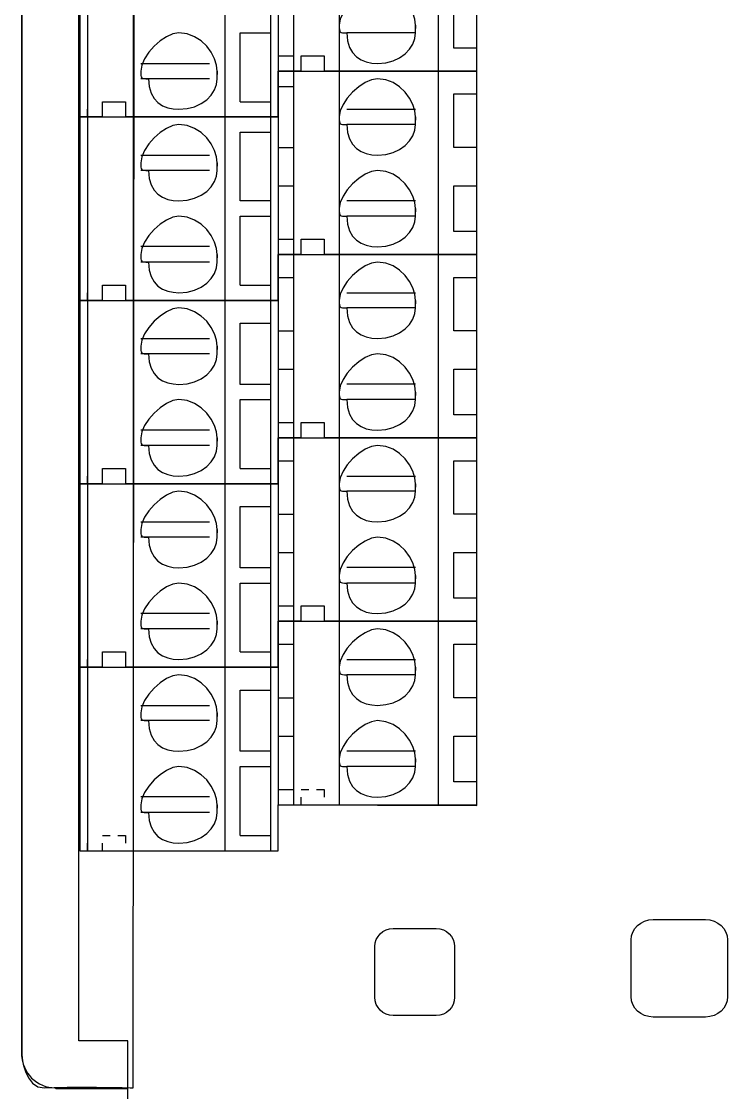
# Model space of a CAD drawing. Header units: metres. Extents: x 0 to 3575, y 0 to 842.
# Drawn here: x 210.5 to 235.25, y 322.29 to 359.82 of the extents above; entities that cross this region are included whole.
import ezdxf

# ---------------------------------------------------------------- set-up
doc = ezdxf.new("R2010")
doc.units = ezdxf.units.M
doc.layers.add('SCHEMATICS', color=7, linetype='Continuous')

msp = doc.modelspace()

# ---------------------------------------------------------------- linework, layer by layer
at = {"layer": 'SCHEMATICS', "color": 7}
for p, q in [((214.42, 322.462), (214.485, 398.153)), ((210.502, 397.002), (210.502, 323.627)), ((210.514, 397.002), (210.514, 323.627)), ((212.52, 324.105), (212.52, 396.522)), ((226.459, 332.354), (226.459, 383.774)), ((212.545, 382.168), (212.545, 330.768)), ((220.04, 364.505), (220.04, 358.082)), ((221.643, 364.505), (221.643, 358.082)), ((225.121, 358.082), (225.121, 364.505)), ((226.459, 358.082), (226.459, 364.505)), ((212.545, 362.9), (212.545, 356.475)), ((212.814, 362.9), (212.814, 356.475)), ((214.42, 362.9), (214.42, 356.475)), ((217.631, 362.9), (217.631, 356.475)), ((219.238, 362.9), (219.238, 356.475)), ((219.505, 362.9), (219.505, 358.082)), ((225.658, 358.884), (225.658, 360.759)), ((224.32, 359.421), (224.32, 359.688)), ((218.165, 359.421), (219.238, 359.421)), ((218.165, 357.01), (218.165, 359.421)), ((224.32, 359.421), (221.911, 359.421)), ((226.459, 358.884), (225.658, 358.884)), ((219.505, 358.617), (219.772, 358.617)), ((219.772, 358.617), (220.04, 358.617)), ((220.306, 358.617), (221.108, 358.617)), ((220.306, 358.082), (220.306, 358.617)), ((220.306, 358.617), (220.574, 358.617)), ((220.843, 358.617), (221.108, 358.617)), ((221.108, 358.617), (221.108, 358.082)), ((221.108, 358.617), (221.108, 358.349)), ((214.687, 358.349), (217.097, 358.349)), ((217.362, 357.814), (217.362, 358.082)), ((219.505, 358.082), (219.505, 356.475)), ((220.306, 358.082), (219.505, 358.082)), ((219.505, 358.082), (220.306, 358.082)), ((219.505, 356.475), (219.505, 358.082)), ((220.04, 358.082), (220.04, 351.656)), ((220.306, 358.082), (220.306, 358.349)), ((220.306, 358.082), (221.108, 358.082)), ((221.108, 358.349), (221.108, 358.082)), ((226.459, 358.082), (221.108, 358.082)), ((221.108, 358.082), (226.459, 358.082)), ((221.643, 358.082), (221.643, 351.656)), ((225.121, 351.656), (225.121, 358.082)), ((226.459, 351.656), (226.459, 358.082)), ((217.097, 357.814), (214.687, 357.814)), ((219.505, 357.547), (219.772, 357.547)), ((219.772, 357.547), (220.04, 357.547)), ((225.658, 357.28), (226.459, 357.28)), ((225.658, 355.407), (225.658, 357.28)), ((213.349, 357.01), (214.15, 357.01)), ((213.349, 356.475), (213.349, 357.01)), ((213.349, 357.01), (213.616, 357.01)), ((213.883, 357.01), (214.15, 357.01)), ((214.15, 357.01), (214.15, 356.475)), ((214.15, 357.01), (214.15, 356.743)), ((218.165, 357.01), (219.238, 357.01)), ((212.814, 356.475), (212.814, 356.743)), ((213.349, 356.475), (213.349, 356.743)), ((214.15, 356.743), (214.15, 356.475)), ((221.911, 356.743), (224.32, 356.743)), ((212.545, 356.475), (212.545, 350.05)), ((213.349, 356.475), (212.545, 356.475)), ((212.545, 356.475), (213.349, 356.475)), ((212.814, 356.475), (212.814, 350.05)), ((213.349, 356.475), (214.15, 356.475)), ((219.505, 356.475), (214.15, 356.475)), ((214.15, 356.475), (219.505, 356.475)), ((214.42, 356.475), (214.42, 350.05)), ((217.631, 356.475), (217.631, 350.05)), ((219.238, 356.475), (219.238, 350.05)), ((219.505, 356.475), (219.505, 351.656)), ((224.32, 356.208), (221.911, 356.208)), ((224.32, 356.208), (224.32, 356.475)), ((218.165, 353.532), (218.165, 355.94)), ((218.165, 355.94), (219.238, 355.94)), ((219.505, 355.407), (219.772, 355.407)), ((219.772, 355.407), (220.04, 355.407)), ((226.459, 355.407), (225.658, 355.407)), ((214.687, 355.137), (217.097, 355.137)), ((217.362, 354.601), (217.362, 354.87)), ((217.097, 354.601), (214.687, 354.601)), ((219.505, 354.066), (219.772, 354.066)), ((219.772, 354.066), (220.04, 354.066)), ((225.658, 352.459), (225.658, 354.066)), ((225.658, 354.066), (226.459, 354.066)), ((219.238, 353.532), (218.165, 353.532)), ((221.911, 353.55), (224.32, 353.55)), ((224.32, 352.996), (224.32, 353.263)), ((218.165, 352.996), (219.238, 352.996)), ((218.165, 350.585), (218.165, 352.996)), ((224.32, 352.996), (221.911, 352.996)), ((226.459, 352.459), (225.658, 352.459)), ((219.505, 352.192), (219.772, 352.192)), ((219.772, 352.192), (220.04, 352.192)), ((220.306, 352.192), (221.108, 352.192)), ((220.306, 351.656), (220.306, 352.192)), ((220.306, 352.192), (220.574, 352.192)), ((220.843, 352.192), (221.108, 352.192)), ((221.108, 352.192), (221.108, 351.656)), ((221.108, 352.192), (221.108, 351.924)), ((214.687, 351.943), (217.097, 351.943)), ((217.362, 351.389), (217.362, 351.656)), ((219.505, 351.656), (219.505, 350.05)), ((220.306, 351.656), (219.505, 351.656)), ((219.505, 351.656), (220.306, 351.656)), ((219.505, 350.05), (219.505, 351.656)), ((220.04, 351.656), (220.04, 345.231)), ((220.306, 351.656), (220.306, 351.924)), ((220.306, 351.656), (221.108, 351.656)), ((226.459, 351.656), (221.108, 351.656)), ((221.108, 351.656), (226.459, 351.656)), ((221.643, 351.656), (221.643, 345.231)), ((225.121, 345.231), (225.121, 351.656)), ((226.459, 345.231), (226.459, 351.656)), ((217.097, 351.389), (214.687, 351.389)), ((213.349, 350.585), (214.15, 350.585)), ((213.349, 350.05), (213.349, 350.585)), ((213.349, 350.585), (213.616, 350.585)), ((213.883, 350.585), (214.15, 350.585)), ((214.15, 350.585), (214.15, 350.05)), ((214.15, 350.585), (214.15, 350.318)), ((218.165, 350.585), (219.238, 350.585)), ((219.505, 350.855), (219.772, 350.855)), ((219.772, 350.855), (220.04, 350.855)), ((225.658, 350.855), (226.459, 350.855)), ((225.658, 348.981), (225.658, 350.855)), ((212.814, 350.05), (212.814, 350.318)), ((213.349, 350.05), (213.349, 350.318)), ((221.911, 350.318), (224.32, 350.318)), ((212.545, 350.05), (212.545, 343.626)), ((213.349, 350.05), (212.545, 350.05)), ((212.545, 350.05), (213.349, 350.05)), ((212.814, 350.05), (212.814, 343.626)), ((213.349, 350.05), (214.15, 350.05)), ((219.505, 350.05), (214.15, 350.05)), ((214.15, 350.05), (219.505, 350.05)), ((214.42, 350.05), (214.42, 343.626)), ((217.631, 350.05), (217.631, 343.626)), ((219.238, 350.05), (219.238, 343.626)), ((219.505, 350.05), (219.505, 345.231)), ((224.32, 349.783), (221.911, 349.783)), ((224.32, 349.783), (224.32, 350.05)), ((218.165, 347.105), (218.165, 349.246)), ((218.165, 349.246), (219.238, 349.246)), ((214.687, 348.712), (217.097, 348.712)), ((219.505, 348.981), (219.772, 348.981)), ((219.772, 348.981), (220.04, 348.981)), ((226.459, 348.981), (225.658, 348.981)), ((217.362, 348.177), (217.362, 348.444)), ((217.097, 348.177), (214.687, 348.177)), ((219.505, 347.642), (219.772, 347.642)), ((219.772, 347.642), (220.04, 347.642)), ((225.658, 346.033), (225.658, 347.642)), ((225.658, 347.642), (226.459, 347.642)), ((219.238, 347.105), (218.165, 347.105)), ((221.911, 347.126), (224.32, 347.126)), ((224.32, 346.571), (224.32, 346.838)), ((218.165, 346.571), (219.238, 346.571)), ((218.165, 344.161), (218.165, 346.571)), ((224.32, 346.571), (221.911, 346.571)), ((226.459, 346.033), (225.658, 346.033)), ((219.505, 345.766), (219.772, 345.766)), ((219.772, 345.766), (220.04, 345.766)), ((220.306, 345.766), (220.574, 345.766)), ((220.306, 345.766), (221.108, 345.766)), ((220.306, 345.231), (220.306, 345.766)), ((220.843, 345.766), (221.108, 345.766)), ((221.108, 345.766), (221.108, 345.498)), ((221.108, 345.766), (221.108, 345.231)), ((214.687, 345.518), (217.097, 345.518)), ((220.306, 345.231), (220.306, 345.498)), ((217.097, 344.964), (214.687, 344.964)), ((217.362, 344.964), (217.362, 345.231)), ((219.505, 345.231), (220.306, 345.231)), ((219.505, 343.626), (219.505, 345.231)), ((219.505, 345.231), (219.505, 343.626)), ((220.306, 345.231), (219.505, 345.231)), ((220.04, 345.231), (220.04, 338.806)), ((220.306, 345.231), (221.108, 345.231)), ((221.108, 345.231), (226.459, 345.231)), ((226.459, 345.231), (221.108, 345.231)), ((221.643, 345.231), (221.643, 338.806)), ((225.121, 338.806), (225.121, 345.231)), ((226.459, 338.806), (226.459, 345.231)), ((213.349, 344.161), (213.616, 344.161)), ((213.349, 344.161), (214.15, 344.161)), ((213.349, 343.626), (213.349, 344.161)), ((213.883, 344.161), (214.15, 344.161)), ((214.15, 344.161), (214.15, 343.893)), ((214.15, 344.161), (214.15, 343.626)), ((218.165, 344.161), (219.238, 344.161)), ((219.505, 344.43), (219.772, 344.43)), ((219.772, 344.43), (220.04, 344.43)), ((225.658, 344.43), (226.459, 344.43)), ((225.658, 342.554), (225.658, 344.43)), ((212.814, 343.626), (212.814, 343.893)), ((213.349, 343.626), (213.349, 343.893)), ((221.911, 343.893), (224.32, 343.893)), ((212.545, 343.626), (213.349, 343.626)), ((212.545, 343.626), (212.545, 337.199)), ((213.349, 343.626), (212.545, 343.626)), ((212.814, 343.626), (212.814, 337.199)), ((213.349, 343.626), (214.15, 343.626)), ((214.15, 343.626), (219.505, 343.626)), ((219.505, 343.626), (214.15, 343.626)), ((214.42, 343.626), (214.42, 337.199)), ((217.631, 343.626), (217.631, 337.199)), ((219.238, 343.626), (219.238, 337.199)), ((219.505, 343.626), (219.505, 338.806)), ((224.32, 343.359), (224.32, 343.626)), ((224.32, 343.359), (221.911, 343.359)), ((218.165, 340.681), (218.165, 342.822)), ((218.165, 342.822), (219.238, 342.822)), ((214.687, 342.287), (217.097, 342.287)), ((219.505, 342.554), (219.772, 342.554)), ((219.772, 342.554), (220.04, 342.554)), ((226.459, 342.554), (225.658, 342.554)), ((217.362, 341.752), (217.362, 342.019)), ((217.097, 341.752), (214.687, 341.752)), ((219.505, 341.215), (219.772, 341.215)), ((219.772, 341.215), (220.04, 341.215)), ((225.658, 339.611), (225.658, 341.215)), ((225.658, 341.215), (226.459, 341.215)), ((219.238, 340.681), (218.165, 340.681)), ((221.911, 340.701), (224.32, 340.701)), ((224.32, 340.145), (224.32, 340.414)), ((218.165, 340.145), (219.238, 340.145)), ((218.165, 337.738), (218.165, 340.145)), ((224.32, 340.145), (221.911, 340.145)), ((219.505, 339.341), (219.772, 339.341)), ((219.772, 339.341), (220.04, 339.341)), ((220.306, 339.341), (221.108, 339.341)), ((220.306, 338.806), (220.306, 339.341)), ((220.306, 339.341), (220.574, 339.341)), ((220.843, 339.341), (221.108, 339.341)), ((221.108, 339.341), (221.108, 338.806)), ((221.108, 339.341), (221.108, 339.073)), ((226.459, 339.611), (225.658, 339.611)), ((214.687, 339.094), (217.097, 339.094)), ((220.306, 338.806), (220.306, 339.073)), ((217.097, 338.54), (214.687, 338.54)), ((217.362, 338.54), (217.362, 338.806)), ((219.505, 338.806), (219.505, 337.199)), ((220.306, 338.806), (219.505, 338.806)), ((219.505, 338.806), (220.306, 338.806)), ((219.505, 337.199), (219.505, 338.806)), ((220.04, 338.806), (220.04, 332.374)), ((220.306, 338.806), (221.108, 338.806)), ((226.459, 338.806), (221.108, 338.806)), ((221.108, 338.806), (226.459, 338.806)), ((221.643, 338.806), (221.643, 332.374)), ((225.121, 332.374), (225.121, 338.806)), ((226.459, 332.374), (226.459, 338.806)), ((219.505, 338.005), (219.772, 338.005)), ((219.772, 338.005), (220.04, 338.005)), ((225.658, 338.005), (226.459, 338.005)), ((225.658, 336.128), (225.658, 338.005)), ((212.814, 337.199), (212.814, 337.467)), ((213.349, 337.738), (214.15, 337.738)), ((213.349, 337.199), (213.349, 337.738)), ((213.349, 337.738), (213.616, 337.738)), ((213.349, 337.199), (213.349, 337.467)), ((213.883, 337.738), (214.15, 337.738)), ((214.15, 337.738), (214.15, 337.199)), ((214.15, 337.738), (214.15, 337.467)), ((218.165, 337.738), (219.238, 337.738)), ((221.911, 337.467), (224.32, 337.467)), ((212.545, 337.199), (212.545, 330.764)), ((213.349, 337.199), (212.545, 337.199)), ((212.545, 337.199), (213.349, 337.199)), ((212.814, 337.199), (212.814, 330.764)), ((213.349, 337.199), (214.15, 337.199)), ((219.505, 337.199), (214.15, 337.199)), ((214.15, 337.199), (219.505, 337.199)), ((214.42, 337.199), (214.42, 330.764)), ((217.631, 337.199), (217.631, 330.764)), ((219.238, 337.199), (219.238, 330.764)), ((219.505, 337.199), (219.505, 332.374)), ((224.32, 336.933), (224.32, 337.199)), ((224.32, 336.933), (221.911, 336.933)), ((218.165, 334.25), (218.165, 336.397)), ((218.165, 336.397), (219.238, 336.397)), ((219.505, 336.128), (219.772, 336.128)), ((219.772, 336.128), (220.04, 336.128)), ((226.459, 336.128), (225.658, 336.128)), ((214.687, 335.86), (217.097, 335.86)), ((217.362, 335.324), (217.362, 335.592)), ((217.097, 335.324), (214.687, 335.324)), ((219.505, 334.786), (219.772, 334.786)), ((219.772, 334.786), (220.04, 334.786)), ((225.658, 333.179), (225.658, 334.786)), ((225.658, 334.786), (226.459, 334.786)), ((219.238, 334.25), (218.165, 334.25)), ((221.911, 334.27), (224.32, 334.27)), ((218.165, 333.714), (219.238, 333.714)), ((218.165, 331.302), (218.165, 333.714)), ((224.32, 333.714), (221.911, 333.714)), ((224.32, 333.714), (224.32, 333.983)), ((219.505, 332.91), (219.772, 332.91)), ((219.772, 332.91), (220.04, 332.91)), ((220.306, 332.91), (220.574, 332.91)), ((220.843, 332.91), (221.108, 332.91)), ((221.108, 332.91), (221.108, 332.641)), ((226.459, 333.179), (225.658, 333.179)), ((214.687, 332.662), (217.097, 332.662)), ((220.306, 332.374), (220.306, 332.641)), ((217.362, 332.105), (217.362, 332.374)), ((219.505, 330.764), (219.505, 332.374)), ((219.505, 332.374), (226.459, 332.354)), ((219.505, 332.374), (220.306, 332.374)), ((219.505, 330.764), (219.505, 332.374)), ((220.306, 332.374), (221.108, 332.374)), ((221.108, 332.374), (226.459, 332.374)), ((217.097, 332.105), (214.687, 332.105)), ((212.814, 330.764), (212.814, 331.032)), ((213.349, 331.302), (213.616, 331.302)), ((213.349, 330.764), (213.349, 331.032)), ((213.883, 331.302), (214.15, 331.302)), ((214.15, 331.302), (214.15, 331.032)), ((218.165, 331.302), (219.238, 331.302)), ((212.545, 330.768), (212.545, 330.764)), ((212.545, 330.764), (219.505, 330.764)), ((212.545, 330.764), (213.349, 330.764)), ((213.349, 330.764), (214.15, 330.764)), ((214.15, 330.764), (219.505, 330.764)), ((223.529, 328.045), (225.043, 328.045)), ((232.646, 328.356), (234.479, 328.356)), ((231.874, 325.655), (231.874, 327.641)), ((235.252, 327.641), (235.252, 325.655)), ((222.891, 325.631), (222.891, 327.406)), ((225.681, 327.406), (225.681, 325.631)), ((225.043, 324.991), (223.529, 324.991)), ((234.479, 324.939), (232.646, 324.939)), ((214.234, 324.105), (212.52, 324.105)), ((214.234, 322.355), (214.234, 324.105)), ((210.514, 323.627), (210.523, 323.512)), ((210.523, 323.512), (210.541, 323.4)), ((210.541, 323.4), (210.566, 323.29)), ((210.566, 323.29), (210.606, 323.181)), ((210.606, 323.181), (210.655, 323.078)), ((210.655, 323.078), (210.716, 322.978)), ((210.716, 322.978), (210.784, 322.887)), ((210.784, 322.887), (210.859, 322.802)), ((210.859, 322.802), (210.944, 322.726)), ((210.944, 322.726), (211.039, 322.659)), ((211.039, 322.659), (211.136, 322.597)), ((211.136, 322.597), (211.239, 322.549)), ((211.239, 322.549), (211.35, 322.509)), ((211.35, 322.509), (211.46, 322.483)), ((211.46, 322.483), (211.573, 322.468)), ((211.573, 322.468), (211.688, 322.462)), ((211.688, 322.462), (211.716, 322.441)), ((211.716, 322.441), (214.216, 322.441)), ((214.234, 320.574), (214.234, 322.365))]:
    msp.add_line(p, q, dxfattribs=at)
for points in [[(222.981, 361.026), (222.77, 360.99), (222.546, 360.892), (222.323, 360.744), (222.111, 360.558), (221.925, 360.347), (221.777, 360.123), (221.678, 359.9), (221.643, 359.688)], [(224.32, 359.688), (224.295, 359.9), (224.223, 360.123), (224.108, 360.347), (223.952, 360.558), (223.758, 360.744), (223.529, 360.892), (223.269, 360.99), (222.981, 361.026)], [(221.643, 359.688), (221.643, 359.6), (221.647, 359.534), (221.657, 359.486), (221.676, 359.454), (221.708, 359.435), (221.756, 359.425), (221.822, 359.421), (221.911, 359.421)], [(224.32, 359.688), (224.32, 359.677), (224.32, 359.651), (224.32, 359.618), (224.32, 359.588), (224.32, 359.571), (224.32, 359.575), (224.32, 359.612), (224.32, 359.688)], [(216.025, 359.421), (215.814, 359.385), (215.59, 359.287), (215.367, 359.138), (215.155, 358.952), (214.969, 358.741), (214.821, 358.517), (214.723, 358.293), (214.687, 358.082)], [(217.362, 358.082), (217.337, 358.293), (217.266, 358.517), (217.151, 358.741), (216.995, 358.952), (216.801, 359.138), (216.573, 359.287), (216.313, 359.385), (216.025, 359.421)], [(221.911, 359.421), (221.935, 359.144), (222.003, 358.914), (222.108, 358.728), (222.245, 358.584), (222.407, 358.476), (222.588, 358.404), (222.782, 358.362), (222.981, 358.349)], [(222.981, 358.349), (223.269, 358.373), (223.529, 358.441), (223.758, 358.547), (223.952, 358.684), (224.108, 358.846), (224.223, 359.027), (224.295, 359.22), (224.32, 359.421)], [(214.687, 358.082), (214.688, 357.994), (214.691, 357.927), (214.701, 357.88), (214.721, 357.848), (214.753, 357.828), (214.8, 357.819), (214.867, 357.815), (214.955, 357.814)], [(217.362, 358.082), (217.362, 358.071), (217.362, 358.045), (217.362, 358.012), (217.362, 357.982), (217.362, 357.965), (217.362, 357.969), (217.362, 358.005), (217.362, 358.082)], [(214.955, 357.814), (214.979, 357.537), (215.047, 357.308), (215.152, 357.122), (215.289, 356.977), (215.451, 356.87), (215.632, 356.797), (215.826, 356.756), (216.025, 356.743)], [(216.025, 356.743), (216.313, 356.767), (216.573, 356.835), (216.801, 356.941), (216.995, 357.078), (217.151, 357.24), (217.266, 357.421), (217.337, 357.615), (217.362, 357.814)], [(222.981, 357.814), (222.77, 357.779), (222.546, 357.68), (222.323, 357.532), (222.111, 357.345), (221.925, 357.134), (221.777, 356.91), (221.678, 356.686), (221.643, 356.475)], [(224.32, 356.475), (224.295, 356.686), (224.223, 356.91), (224.108, 357.134), (223.952, 357.345), (223.758, 357.532), (223.529, 357.68), (223.269, 357.779), (222.981, 357.814)], [(216.025, 356.208), (215.814, 356.173), (215.59, 356.074), (215.367, 355.926), (215.155, 355.74), (214.969, 355.529), (214.821, 355.305), (214.723, 355.081), (214.687, 354.87)], [(217.362, 354.87), (217.337, 355.081), (217.266, 355.305), (217.151, 355.529), (216.995, 355.74), (216.801, 355.926), (216.573, 356.074), (216.313, 356.173), (216.025, 356.208)], [(221.643, 356.475), (221.643, 356.387), (221.647, 356.321), (221.657, 356.273), (221.676, 356.241), (221.708, 356.222), (221.756, 356.212), (221.822, 356.209), (221.911, 356.208)], [(221.911, 356.208), (221.935, 355.932), (222.003, 355.703), (222.108, 355.517), (222.245, 355.372), (222.407, 355.264), (222.588, 355.191), (222.782, 355.15), (222.981, 355.137)], [(222.981, 355.137), (223.269, 355.161), (223.529, 355.229), (223.758, 355.335), (223.952, 355.472), (224.108, 355.634), (224.223, 355.815), (224.295, 356.009), (224.32, 356.208)], [(224.32, 356.475), (224.32, 356.464), (224.32, 356.437), (224.32, 356.405), (224.32, 356.375), (224.32, 356.358), (224.32, 356.362), (224.32, 356.398), (224.32, 356.475)], [(214.687, 354.87), (214.688, 354.781), (214.691, 354.714), (214.701, 354.667), (214.721, 354.635), (214.753, 354.615), (214.8, 354.605), (214.867, 354.601), (214.955, 354.601)], [(217.362, 354.87), (217.362, 354.859), (217.362, 354.832), (217.362, 354.799), (217.362, 354.769), (217.362, 354.752), (217.362, 354.756), (217.362, 354.793), (217.362, 354.87)], [(214.955, 354.601), (214.979, 354.324), (215.047, 354.095), (215.152, 353.91), (215.289, 353.765), (215.451, 353.659), (215.632, 353.586), (215.826, 353.545), (216.025, 353.532)], [(216.025, 353.532), (216.313, 353.556), (216.573, 353.624), (216.801, 353.73), (216.995, 353.866), (217.151, 354.028), (217.266, 354.208), (217.337, 354.401), (217.362, 354.601)], [(222.981, 354.601), (222.77, 354.565), (222.546, 354.467), (222.323, 354.318), (222.111, 354.132), (221.925, 353.921), (221.777, 353.697), (221.678, 353.474), (221.643, 353.263)], [(224.32, 353.263), (224.295, 353.474), (224.223, 353.697), (224.108, 353.921), (223.952, 354.132), (223.758, 354.318), (223.529, 354.467), (223.269, 354.565), (222.981, 354.601)], [(221.643, 353.263), (221.643, 353.174), (221.647, 353.108), (221.657, 353.061), (221.676, 353.029), (221.708, 353.01), (221.756, 353), (221.822, 352.996), (221.911, 352.996)], [(224.32, 353.263), (224.32, 353.252), (224.32, 353.225), (224.32, 353.192), (224.32, 353.162), (224.32, 353.145), (224.32, 353.15), (224.32, 353.186), (224.32, 353.263)], [(216.025, 352.996), (215.814, 352.96), (215.59, 352.862), (215.367, 352.713), (215.155, 352.527), (214.969, 352.316), (214.821, 352.092), (214.723, 351.868), (214.687, 351.656)], [(217.362, 351.656), (217.337, 351.868), (217.266, 352.092), (217.151, 352.316), (216.995, 352.527), (216.801, 352.713), (216.573, 352.862), (216.313, 352.96), (216.025, 352.996)], [(221.911, 352.996), (221.935, 352.719), (222.003, 352.489), (222.108, 352.304), (222.245, 352.159), (222.407, 352.051), (222.588, 351.979), (222.782, 351.937), (222.981, 351.924)], [(222.981, 351.924), (223.269, 351.948), (223.529, 352.016), (223.758, 352.122), (223.952, 352.259), (224.108, 352.421), (224.223, 352.602), (224.295, 352.796), (224.32, 352.996)], [(214.687, 351.656), (214.688, 351.568), (214.691, 351.502), (214.701, 351.455), (214.721, 351.423), (214.753, 351.404), (214.8, 351.394), (214.867, 351.39), (214.955, 351.389)], [(217.362, 351.656), (217.362, 351.645), (217.362, 351.619), (217.362, 351.586), (217.362, 351.556), (217.362, 351.539), (217.362, 351.544), (217.362, 351.58), (217.362, 351.656)], [(214.955, 351.389), (214.979, 351.112), (215.047, 350.883), (215.152, 350.697), (215.289, 350.552), (215.451, 350.445), (215.632, 350.372), (215.826, 350.331), (216.025, 350.318)], [(216.025, 350.318), (216.313, 350.342), (216.573, 350.41), (216.801, 350.516), (216.995, 350.653), (217.151, 350.815), (217.266, 350.996), (217.337, 351.19), (217.362, 351.389)], [(222.981, 351.389), (222.77, 351.354), (222.546, 351.255), (222.323, 351.107), (222.111, 350.92), (221.925, 350.709), (221.777, 350.485), (221.678, 350.261), (221.643, 350.05)], [(224.32, 350.05), (224.295, 350.261), (224.223, 350.485), (224.108, 350.709), (223.952, 350.92), (223.758, 351.107), (223.529, 351.255), (223.269, 351.354), (222.981, 351.389)], [(216.025, 349.783), (215.814, 349.748), (215.59, 349.649), (215.367, 349.501), (215.155, 349.315), (214.969, 349.104), (214.821, 348.88), (214.723, 348.656), (214.687, 348.444)], [(217.362, 348.444), (217.337, 348.656), (217.266, 348.88), (217.151, 349.104), (216.995, 349.315), (216.801, 349.501), (216.573, 349.649), (216.313, 349.748), (216.025, 349.783)], [(221.643, 350.05), (221.643, 349.962), (221.647, 349.896), (221.657, 349.848), (221.676, 349.817), (221.708, 349.797), (221.756, 349.787), (221.822, 349.784), (221.911, 349.783)], [(221.911, 349.783), (221.935, 349.507), (222.003, 349.277), (222.108, 349.091), (222.245, 348.947), (222.407, 348.839), (222.588, 348.766), (222.782, 348.725), (222.981, 348.712)], [(222.981, 348.712), (223.269, 348.736), (223.529, 348.804), (223.758, 348.909), (223.952, 349.046), (224.108, 349.208), (224.223, 349.389), (224.295, 349.583), (224.32, 349.783)], [(224.32, 350.05), (224.32, 350.039), (224.32, 350.013), (224.32, 349.98), (224.32, 349.95), (224.32, 349.933), (224.32, 349.938), (224.32, 349.973), (224.32, 350.05)], [(214.687, 348.444), (214.688, 348.356), (214.691, 348.29), (214.701, 348.242), (214.721, 348.21), (214.753, 348.191), (214.8, 348.181), (214.867, 348.178), (214.955, 348.177)], [(217.362, 348.444), (217.362, 348.433), (217.362, 348.406), (217.362, 348.374), (217.362, 348.344), (217.362, 348.327), (217.362, 348.331), (217.362, 348.367), (217.362, 348.444)], [(214.955, 348.177), (214.979, 347.9), (215.047, 347.67), (215.152, 347.484), (215.289, 347.34), (215.451, 347.232), (215.632, 347.16), (215.826, 347.119), (216.025, 347.105)], [(216.025, 347.105), (216.313, 347.13), (216.573, 347.198), (216.801, 347.304), (216.995, 347.441), (217.151, 347.603), (217.266, 347.784), (217.337, 347.977), (217.362, 348.177)], [(222.981, 348.177), (222.77, 348.141), (222.546, 348.043), (222.323, 347.894), (222.111, 347.708), (221.925, 347.496), (221.777, 347.273), (221.678, 347.049), (221.643, 346.838)], [(224.32, 346.838), (224.295, 347.049), (224.223, 347.273), (224.108, 347.496), (223.952, 347.708), (223.758, 347.894), (223.529, 348.043), (223.269, 348.141), (222.981, 348.177)], [(221.643, 346.838), (221.643, 346.75), (221.647, 346.683), (221.657, 346.636), (221.676, 346.604), (221.708, 346.585), (221.756, 346.575), (221.822, 346.571), (221.911, 346.571)], [(224.32, 346.838), (224.32, 346.827), (224.32, 346.8), (224.32, 346.767), (224.32, 346.738), (224.32, 346.72), (224.32, 346.725), (224.32, 346.761), (224.32, 346.838)], [(216.025, 346.571), (215.814, 346.535), (215.59, 346.437), (215.367, 346.288), (215.155, 346.102), (214.969, 345.89), (214.821, 345.666), (214.723, 345.442), (214.687, 345.231)], [(217.362, 345.231), (217.337, 345.442), (217.266, 345.666), (217.151, 345.89), (216.995, 346.102), (216.801, 346.288), (216.573, 346.437), (216.313, 346.535), (216.025, 346.571)], [(221.911, 346.571), (221.935, 346.294), (222.003, 346.064), (222.108, 345.878), (222.245, 345.733), (222.407, 345.625), (222.588, 345.553), (222.782, 345.511), (222.981, 345.498)], [(222.981, 345.498), (223.269, 345.522), (223.529, 345.59), (223.758, 345.696), (223.952, 345.833), (224.108, 345.995), (224.223, 346.176), (224.295, 346.37), (224.32, 346.571)], [(214.687, 345.231), (214.688, 345.143), (214.691, 345.077), (214.701, 345.029), (214.721, 344.997), (214.753, 344.978), (214.8, 344.968), (214.867, 344.964), (214.955, 344.964)], [(214.955, 344.964), (214.979, 344.687), (215.047, 344.458), (215.152, 344.272), (215.289, 344.127), (215.451, 344.02), (215.632, 343.947), (215.826, 343.906), (216.025, 343.893)], [(216.025, 343.893), (216.313, 343.917), (216.573, 343.985), (216.801, 344.091), (216.995, 344.228), (217.151, 344.39), (217.266, 344.571), (217.337, 344.764), (217.362, 344.964)], [(217.362, 345.231), (217.362, 345.22), (217.362, 345.194), (217.362, 345.161), (217.362, 345.131), (217.362, 345.114), (217.362, 345.118), (217.362, 345.155), (217.362, 345.231)], [(222.981, 344.964), (222.77, 344.928), (222.546, 344.83), (222.323, 344.681), (222.111, 344.495), (221.925, 344.284), (221.777, 344.061), (221.678, 343.837), (221.643, 343.626)], [(224.32, 343.626), (224.295, 343.837), (224.223, 344.061), (224.108, 344.284), (223.952, 344.495), (223.758, 344.681), (223.529, 344.83), (223.269, 344.928), (222.981, 344.964)], [(221.643, 343.626), (221.643, 343.538), (221.647, 343.472), (221.657, 343.424), (221.676, 343.393), (221.708, 343.373), (221.756, 343.363), (221.822, 343.36), (221.911, 343.359)], [(224.32, 343.626), (224.32, 343.615), (224.32, 343.589), (224.32, 343.556), (224.32, 343.526), (224.32, 343.509), (224.32, 343.514), (224.32, 343.55), (224.32, 343.626)], [(216.025, 343.359), (215.814, 343.324), (215.59, 343.225), (215.367, 343.076), (215.155, 342.89), (214.969, 342.678), (214.821, 342.454), (214.723, 342.23), (214.687, 342.019)], [(217.362, 342.019), (217.337, 342.23), (217.266, 342.454), (217.151, 342.678), (216.995, 342.89), (216.801, 343.076), (216.573, 343.225), (216.313, 343.324), (216.025, 343.359)], [(221.911, 343.359), (221.935, 343.082), (222.003, 342.852), (222.108, 342.666), (222.245, 342.521), (222.407, 342.414), (222.588, 342.341), (222.782, 342.3), (222.981, 342.287)], [(222.981, 342.287), (223.269, 342.311), (223.529, 342.379), (223.758, 342.484), (223.952, 342.621), (224.108, 342.784), (224.223, 342.965), (224.295, 343.159), (224.32, 343.359)], [(214.687, 342.019), (214.688, 341.931), (214.691, 341.865), (214.701, 341.817), (214.721, 341.785), (214.753, 341.766), (214.8, 341.756), (214.867, 341.753), (214.955, 341.752)], [(217.362, 342.019), (217.362, 342.008), (217.362, 341.981), (217.362, 341.949), (217.362, 341.919), (217.362, 341.902), (217.362, 341.906), (217.362, 341.942), (217.362, 342.019)], [(214.955, 341.752), (214.979, 341.475), (215.047, 341.245), (215.152, 341.059), (215.289, 340.915), (215.451, 340.807), (215.632, 340.735), (215.826, 340.694), (216.025, 340.681)], [(216.025, 340.681), (216.313, 340.705), (216.573, 340.773), (216.801, 340.878), (216.995, 341.015), (217.151, 341.177), (217.266, 341.358), (217.337, 341.552), (217.362, 341.752)], [(222.981, 341.752), (222.77, 341.716), (222.546, 341.618), (222.323, 341.469), (222.111, 341.283), (221.925, 341.072), (221.777, 340.848), (221.678, 340.624), (221.643, 340.414)], [(224.32, 340.414), (224.295, 340.624), (224.223, 340.848), (224.108, 341.072), (223.952, 341.283), (223.758, 341.469), (223.529, 341.618), (223.269, 341.716), (222.981, 341.752)], [(221.643, 340.414), (221.643, 340.325), (221.647, 340.258), (221.657, 340.21), (221.676, 340.178), (221.708, 340.159), (221.756, 340.149), (221.822, 340.145), (221.911, 340.145)], [(224.32, 340.414), (224.32, 340.403), (224.32, 340.376), (224.32, 340.343), (224.32, 340.313), (224.32, 340.296), (224.32, 340.3), (224.32, 340.337), (224.32, 340.414)], [(216.025, 340.145), (215.814, 340.109), (215.59, 340.011), (215.367, 339.862), (215.155, 339.676), (214.969, 339.465), (214.821, 339.241), (214.723, 339.018), (214.687, 338.806)], [(217.362, 338.806), (217.337, 339.018), (217.266, 339.241), (217.151, 339.465), (216.995, 339.676), (216.801, 339.862), (216.573, 340.011), (216.313, 340.109), (216.025, 340.145)], [(221.911, 340.145), (221.935, 339.868), (222.003, 339.638), (222.108, 339.453), (222.245, 339.308), (222.407, 339.201), (222.588, 339.128), (222.782, 339.086), (222.981, 339.073)], [(222.981, 339.073), (223.269, 339.098), (223.529, 339.166), (223.758, 339.272), (223.952, 339.409), (224.108, 339.571), (224.223, 339.752), (224.295, 339.946), (224.32, 340.145)], [(214.687, 338.806), (214.688, 338.718), (214.691, 338.652), (214.701, 338.605), (214.721, 338.573), (214.753, 338.554), (214.8, 338.544), (214.867, 338.54), (214.955, 338.54)], [(214.955, 338.54), (214.979, 338.263), (215.047, 338.034), (215.152, 337.848), (215.289, 337.703), (215.451, 337.595), (215.632, 337.522), (215.826, 337.48), (216.025, 337.467)], [(216.025, 337.467), (216.313, 337.491), (216.573, 337.56), (216.801, 337.665), (216.995, 337.803), (217.151, 337.965), (217.266, 338.146), (217.337, 338.34), (217.362, 338.54)], [(217.362, 338.806), (217.362, 338.796), (217.362, 338.769), (217.362, 338.736), (217.362, 338.706), (217.362, 338.689), (217.362, 338.694), (217.362, 338.73), (217.362, 338.806)], [(222.981, 338.54), (222.77, 338.504), (222.546, 338.406), (222.323, 338.258), (222.111, 338.071), (221.925, 337.86), (221.777, 337.636), (221.678, 337.412), (221.643, 337.199)], [(224.32, 337.199), (224.295, 337.412), (224.223, 337.636), (224.108, 337.86), (223.952, 338.071), (223.758, 338.258), (223.529, 338.406), (223.269, 338.504), (222.981, 338.54)], [(221.643, 337.199), (221.643, 337.112), (221.647, 337.046), (221.657, 336.998), (221.676, 336.967), (221.708, 336.947), (221.756, 336.938), (221.822, 336.934), (221.911, 336.933)], [(224.32, 337.199), (224.32, 337.188), (224.32, 337.162), (224.32, 337.129), (224.32, 337.1), (224.32, 337.082), (224.32, 337.087), (224.32, 337.123), (224.32, 337.199)], [(216.025, 336.933), (215.814, 336.898), (215.59, 336.799), (215.367, 336.65), (215.155, 336.464), (214.969, 336.252), (214.821, 336.028), (214.723, 335.803), (214.687, 335.592)], [(217.362, 335.592), (217.337, 335.803), (217.266, 336.028), (217.151, 336.252), (216.995, 336.464), (216.801, 336.65), (216.573, 336.799), (216.313, 336.898), (216.025, 336.933)], [(221.911, 336.933), (221.935, 336.656), (222.003, 336.426), (222.108, 336.24), (222.245, 336.095), (222.407, 335.987), (222.588, 335.914), (222.782, 335.873), (222.981, 335.86)], [(222.981, 335.86), (223.269, 335.884), (223.529, 335.952), (223.758, 336.058), (223.952, 336.195), (224.108, 336.358), (224.223, 336.539), (224.295, 336.733), (224.32, 336.933)], [(214.687, 335.592), (214.688, 335.504), (214.691, 335.437), (214.701, 335.39), (214.721, 335.358), (214.753, 335.338), (214.8, 335.328), (214.867, 335.325), (214.955, 335.324)], [(217.362, 335.592), (217.362, 335.581), (217.362, 335.554), (217.362, 335.521), (217.362, 335.492), (217.362, 335.474), (217.362, 335.479), (217.362, 335.515), (217.362, 335.592)], [(214.955, 335.324), (214.979, 335.047), (215.047, 334.816), (215.152, 334.63), (215.289, 334.485), (215.451, 334.377), (215.632, 334.304), (215.826, 334.263), (216.025, 334.25)], [(216.025, 334.25), (216.313, 334.274), (216.573, 334.342), (216.801, 334.448), (216.995, 334.585), (217.151, 334.748), (217.266, 334.929), (217.337, 335.124), (217.362, 335.324)], [(222.981, 335.324), (222.77, 335.288), (222.546, 335.19), (222.323, 335.041), (222.111, 334.854), (221.925, 334.643), (221.777, 334.418), (221.678, 334.194), (221.643, 333.983)], [(224.32, 333.983), (224.295, 334.194), (224.223, 334.418), (224.108, 334.643), (223.952, 334.854), (223.758, 335.041), (223.529, 335.19), (223.269, 335.288), (222.981, 335.324)], [(216.025, 333.714), (215.814, 333.678), (215.59, 333.58), (215.367, 333.431), (215.155, 333.245), (214.969, 333.034), (214.821, 332.809), (214.723, 332.585), (214.687, 332.374)], [(217.362, 332.374), (217.337, 332.585), (217.266, 332.809), (217.151, 333.034), (216.995, 333.245), (216.801, 333.431), (216.573, 333.58), (216.313, 333.678), (216.025, 333.714)], [(221.643, 333.983), (221.643, 333.894), (221.647, 333.827), (221.657, 333.78), (221.676, 333.748), (221.708, 333.728), (221.756, 333.718), (221.822, 333.714), (221.911, 333.714)], [(221.911, 333.714), (221.935, 333.437), (222.003, 333.207), (222.108, 333.021), (222.245, 332.876), (222.407, 332.769), (222.588, 332.696), (222.782, 332.655), (222.981, 332.641)], [(222.981, 332.641), (223.269, 332.666), (223.529, 332.734), (223.758, 332.84), (223.952, 332.977), (224.108, 333.14), (224.223, 333.321), (224.295, 333.514), (224.32, 333.714)], [(224.32, 333.983), (224.32, 333.972), (224.32, 333.945), (224.32, 333.912), (224.32, 333.882), (224.32, 333.865), (224.32, 333.869), (224.32, 333.906), (224.32, 333.983)], [(214.687, 332.374), (214.688, 332.285), (214.691, 332.218), (214.701, 332.17), (214.721, 332.138), (214.753, 332.119), (214.8, 332.109), (214.867, 332.105), (214.955, 332.105)], [(217.362, 332.374), (217.362, 332.363), (217.362, 332.336), (217.362, 332.303), (217.362, 332.273), (217.362, 332.255), (217.362, 332.26), (217.362, 332.296), (217.362, 332.374)], [(214.955, 332.105), (214.979, 331.828), (215.047, 331.599), (215.152, 331.413), (215.289, 331.268), (215.451, 331.16), (215.632, 331.087), (215.826, 331.046), (216.025, 331.032)], [(216.025, 331.032), (216.313, 331.056), (216.573, 331.124), (216.801, 331.23), (216.995, 331.367), (217.151, 331.53), (217.266, 331.711), (217.337, 331.905), (217.362, 332.105)], [(222.891, 327.406), (222.904, 327.534), (222.941, 327.654), (223, 327.763), (223.078, 327.858), (223.173, 327.936), (223.281, 327.995), (223.401, 328.032), (223.529, 328.045)], [(225.043, 328.045), (225.171, 328.032), (225.291, 327.995), (225.399, 327.936), (225.494, 327.858), (225.572, 327.763), (225.631, 327.654), (225.668, 327.534), (225.681, 327.406)], [(231.874, 327.641), (231.89, 327.785), (231.935, 327.919), (232.006, 328.04), (232.1, 328.146), (232.214, 328.233), (232.345, 328.299), (232.49, 328.341), (232.646, 328.356)], [(234.479, 328.356), (234.634, 328.341), (234.78, 328.299), (234.911, 328.233), (235.025, 328.146), (235.12, 328.04), (235.191, 327.919), (235.237, 327.785), (235.252, 327.641)], [(223.529, 324.991), (223.401, 325.004), (223.281, 325.041), (223.173, 325.1), (223.078, 325.178), (223, 325.273), (222.941, 325.382), (222.904, 325.502), (222.891, 325.631)], [(225.681, 325.631), (225.668, 325.502), (225.631, 325.382), (225.572, 325.273), (225.494, 325.178), (225.399, 325.1), (225.291, 325.041), (225.171, 325.004), (225.043, 324.991)], [(232.646, 324.939), (232.49, 324.953), (232.345, 324.995), (232.214, 325.061), (232.1, 325.149), (232.006, 325.255), (231.935, 325.376), (231.89, 325.511), (231.874, 325.655)], [(235.252, 325.655), (235.237, 325.511), (235.191, 325.376), (235.12, 325.255), (235.025, 325.149), (234.911, 325.061), (234.78, 324.995), (234.634, 324.953), (234.479, 324.939)], [(210.502, 323.627), (210.508, 323.575), (210.53, 323.438), (210.574, 323.245), (210.645, 323.026), (210.749, 322.808), (210.891, 322.623), (211.078, 322.497), (211.316, 322.462)], [(211.316, 322.462), (211.653, 322.476), (212.101, 322.482), (212.61, 322.483), (213.135, 322.48), (213.625, 322.474), (214.035, 322.469), (214.316, 322.464), (214.42, 322.462)]]:
    msp.add_lwpolyline(points, dxfattribs=at)

doc.saveas('drawing.dxf')
